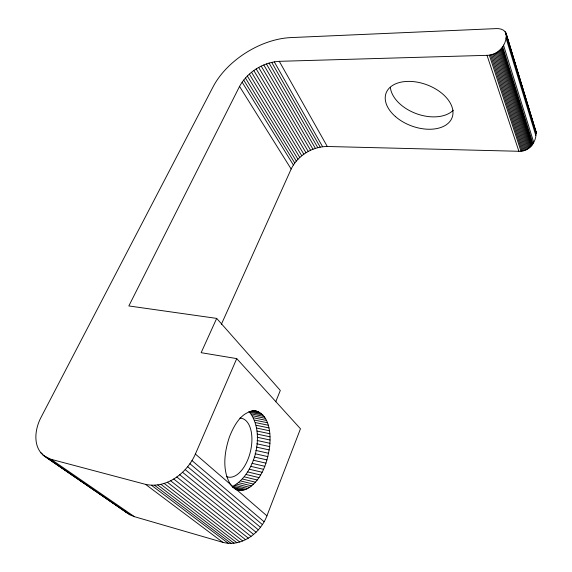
<?xml version="1.0" encoding="UTF-8"?>
<svg xmlns="http://www.w3.org/2000/svg" width="572" height="572" viewBox="0 0 572 572"><rect width="100%" height="100%" fill="white"/><g stroke="black" fill="none" stroke-linecap="round" stroke-linejoin="round"><path stroke-width="0.86" d="M221.371 324.303L291.155 169.033C297.669 155.577 312.376 146.511 327.291 146.489L518.904 151.28C529.457 151.823 537.151 141.47 535.907 131.388L506.22 33.769C504.997 29.68 500.135 28.371 496.324 28.6L290.855 37.595A67.303 41.506 -31.9 0 0 213.12 86.772L41.234 416.995C34.799 428.836 32.347 446.818 44.309 456.113L130.016 514.829L134.449 516.688L222.88 542.349C241.691 547.304 260.496 532.975 266.924 515.844L300.472 428.764L236.737 358.608L201.144 352.688L216.688 318.397L128.836 305.948L239.546 86.422C247.383 72.122 263.034 62.327 279.286 61.326L487.022 55.327C498.191 55.241 507.171 44.866 506.22 33.769M252.824 410.41C269.526 412.248 271.092 433.476 269.634 446.589C267.381 462.762 261.425 481.51 245.924 489.489L232.947 486.229C255.784 473.759 265.98 431.76 248.877 411.375M275.733 401.787L280.309 390.44L216.688 318.397M44.309 456.113L51.03 459.295L145.581 484.377C166.852 489.024 187.237 472.722 195.388 454.054L236.737 358.608M235.843 489.582L240.14 490.483L245.924 489.489M256.299 411.096C241.977 409.995 233.848 425.69 229.401 437.065C224.396 452.052 221.922 470.034 230.323 484.277A40.569 21.214 -77 0 0 236.508 489.618L238.288 490.204M251.852 410.36L258.058 411.611M251.959 410.875L259.738 412.419M250.1 411.268L261.318 413.506M249.878 412.276L262.798 414.864M251.258 413.885L264.157 416.48M252.517 415.737L265.394 418.339M253.639 417.817L266.495 420.427M254.619 420.113L267.46 422.737M255.455 422.594L268.275 425.239M256.134 425.253L268.94 427.913M256.656 428.071L269.455 430.752M257.028 431.031L269.805 433.726M257.236 434.098L270.005 436.822M257.278 437.258L270.041 440.011M257.157 440.497L269.912 443.271M256.878 443.786L269.634 446.589M256.442 447.104L269.19 449.928M255.848 450.421L268.597 453.281M255.098 453.725L267.853 456.613M254.204 456.992L266.967 459.909M253.174 460.195L265.937 463.141M252.002 463.313L264.779 466.287M250.7 466.323L263.485 469.326M249.285 469.204L262.083 472.243M247.762 471.936L260.567 475.003M246.132 474.503L258.959 477.599M244.416 476.876L257.257 480.001M242.621 479.043L255.484 482.196M240.762 480.988L253.646 484.169M238.853 482.697L251.759 485.893M236.908 484.148L249.835 487.365M234.935 485.328L247.883 488.567M232.704 487.28L243.972 490.118M234.713 488.602L242.035 490.454M236.064 489.453L240.14 490.483M40.798 452.752L42.264 453.76M42.45 454.547L46.854 457.571M48.327 458.58L77.713 478.757M79.186 479.765L96.082 491.362M97.555 492.378L128.028 513.549M46.375 457.428L130.016 514.829M51.03 459.295L134.449 516.688M145.581 484.377L222.88 542.349M151.451 485.271L228.292 543.321M154.547 485.263L231.117 543.4M157.715 484.956L233.998 543.2M160.932 484.348L236.901 542.721M164.164 483.44L239.811 541.977M167.396 482.239L242.707 540.962M170.592 480.752L245.552 539.682M173.731 479L248.334 538.159M176.784 476.991L251.022 536.393M179.73 474.739L253.603 534.412M182.54 472.265L256.049 532.217M185.192 469.591L258.344 529.836M187.666 466.738L260.46 527.284M189.94 463.735L262.398 524.588M191.992 460.603L264.128 521.771M195.388 454.054L230.259 484.177M236.593 489.646L266.924 515.844M230.323 484.277L236.508 489.618M124.567 510.331L126.205 512.047M239.546 86.422L291.155 169.033M242.113 82.146L293.372 164.979M243.679 80.044L294.752 163.006M245.417 77.999L296.289 161.082M247.318 76.012L297.983 159.238M249.363 74.103L299.814 157.472M251.537 72.286L301.773 155.798M253.825 70.57L303.846 154.24M256.22 68.969L306.02 152.788M258.694 67.496L308.272 151.473M261.232 66.159L310.596 150.293M263.814 64.965L312.963 149.263M266.43 63.928L315.372 148.384M269.055 63.063L317.789 147.662M271.671 62.355L320.213 147.111M274.267 61.833L322.615 146.732M279.286 61.326L327.291 146.489M535.299 129.958L535.907 131.388M487.022 55.327L518.904 151.28M490.49 54.891L522.057 151.037M489.317 55.112L520.992 151.187M491.655 54.605L523.115 150.815M492.821 54.24L524.167 150.522M495.087 53.318L526.211 149.75M493.972 53.811L525.203 150.164M496.174 52.767L527.191 149.271M497.218 52.159L528.128 148.734M499.142 50.794L529.844 147.512M498.212 51.501L529.014 148.148M500.807 49.264L531.324 146.117M500.014 50.05L530.616 146.832M501.522 48.456L531.953 145.374M502.688 46.775L532.982 143.808M502.152 47.626L532.511 144.602M503.489 45.059L533.669 142.185M505.955 33.026L536.071 132.153M505.591 32.325L536.143 132.94M505.126 31.674L506.678 36.765M507.714 40.162L509.523 46.103M510.038 47.805L512.369 55.441M513.921 60.532L514.693 63.084M515.729 66.481L517.538 72.422M518.053 74.117L520.384 81.76M521.936 86.851L523.23 91.098M523.745 92.793L525.554 98.734M526.068 100.436L528.399 108.072M529.436 111.469L531.245 117.417M531.76 119.112L534.863 129.301M506.392 36.193L536.121 133.748M505.991 37.909L535.792 135.392M239.875 418.089A30.159 16.116 -76.8 0 1 250.515 451.179A30.159 16.116 -76.8 0 1 226.398 476.54M453.303 110.203A34.935 22.229 20.2 0 1 416.631 113.771A34.935 22.229 20.2 0 1 390.39 87.523M395.474 116.595A35.207 21.95 20.3 0 0 451.959 117.961A35.207 21.95 20.3 0 0 409.888 81.396A35.207 21.95 20.3 0 0 395.474 116.595"/></g></svg>
